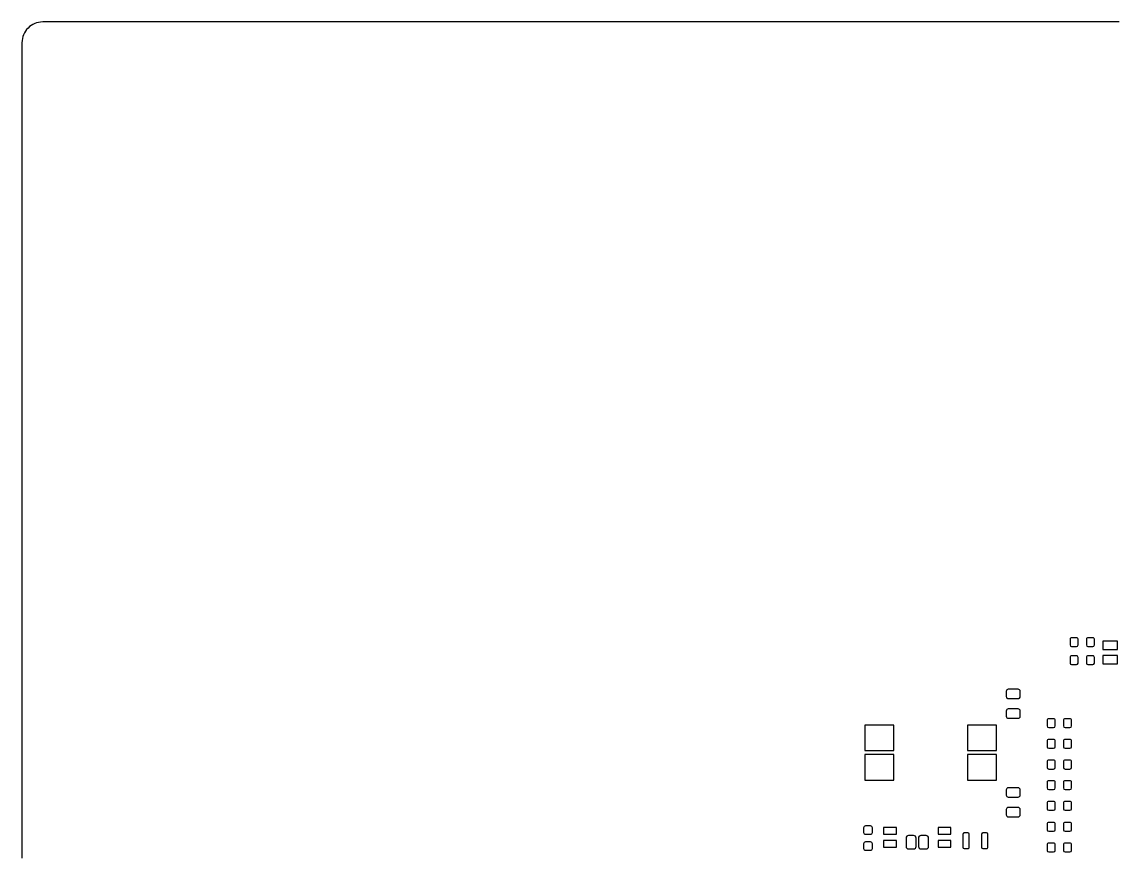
# Model space of a CAD drawing. Extents: x -210 to 210, y -160 to 160.
# Drawn here: x -210 to -104.3, y 80 to 160 of the extents above; entities that cross this region are included whole.
import ezdxf

# ---------------------------------------------------------------- set-up
doc = ezdxf.new("R2010")
doc.units = 0
doc.header["$MEASUREMENT"] = 0
doc.layers.get('0').update_dxf_attribs({"linetype": 'CONTINUOUS'})

msp = doc.modelspace()

# ---------------------------------------------------------------- linework, layer by layer
for points in [[(-104.250605, 160.000996), (-208.000996, 160.000996), (-208.000996, 160.000996, 0.414214), (-210.001016, 158.001006), (-210.001016, 158.001006), (-210.001016, 79.375498)], [(-108.2, 100.475, 0.41559), (-108.35, 100.625), (-108.35, 100.625), (-108.825, 100.625), (-108.825, 100.625, 0.414385), (-108.975, 100.475), (-108.975, 100.475), (-108.975, 99.925), (-108.975, 99.925, 0.412863), (-108.825, 99.775), (-108.825, 99.775), (-108.35, 99.775), (-108.35, 99.775, 0.414023), (-108.2, 99.925), (-108.2, 99.925), (-108.2, 100.475)], [(-106.625, 100.475, 0.41559), (-106.775, 100.625), (-106.775, 100.625), (-107.25, 100.625), (-107.25, 100.625, 0.414385), (-107.4, 100.475), (-107.4, 100.475), (-107.4, 99.925), (-107.4, 99.925, 0.412863), (-107.25, 99.775), (-107.25, 99.775), (-106.775, 99.775), (-106.775, 99.775, 0.414023), (-106.625, 99.925), (-106.625, 99.925), (-106.625, 100.475)], [(-108.2, 98.725, 0.41559), (-108.35, 98.875), (-108.35, 98.875), (-108.825, 98.875), (-108.825, 98.875, 0.414423), (-108.975, 98.725), (-108.975, 98.725), (-108.975, 98.175), (-108.975, 98.175, 0.412845), (-108.825, 98.025), (-108.825, 98.025), (-108.35, 98.025), (-108.35, 98.025, 0.414023), (-108.2, 98.175), (-108.2, 98.175), (-108.2, 98.725)], [(-106.625, 98.725, 0.41559), (-106.775, 98.875), (-106.775, 98.875), (-107.25, 98.875), (-107.25, 98.875, 0.414423), (-107.4, 98.725), (-107.4, 98.725), (-107.4, 98.175), (-107.4, 98.175, 0.412845), (-107.25, 98.025), (-107.25, 98.025), (-106.775, 98.025), (-106.775, 98.025, 0.414023), (-106.625, 98.175), (-106.625, 98.175), (-106.625, 98.725)], [(-113.775, 95.45, 0.414214), (-113.975, 95.65), (-113.975, 95.65), (-114.925, 95.65), (-114.925, 95.65, 0.414214), (-115.125, 95.45), (-115.125, 95.45), (-115.125, 94.95), (-115.125, 94.95, 0.414214), (-114.925, 94.75), (-114.925, 94.75), (-113.975, 94.75), (-113.975, 94.75, 0.414214), (-113.775, 94.95), (-113.775, 94.95), (-113.775, 95.45)], [(-113.775, 93.55, 0.414214), (-113.975, 93.75), (-113.975, 93.75), (-114.925, 93.75), (-114.925, 93.75, 0.414214), (-115.125, 93.55), (-115.125, 93.55), (-115.125, 93.05), (-115.125, 93.05, 0.414214), (-114.925, 92.85), (-114.925, 92.85), (-113.975, 92.85), (-113.975, 92.85, 0.414214), (-113.775, 93.05), (-113.775, 93.05), (-113.775, 93.55)], [(-110.405996, 92.66, 0.41559), (-110.555996, 92.81), (-110.555996, 92.81), (-111.031006, 92.81), (-111.031006, 92.81, 0.414385), (-111.180996, 92.66), (-111.180996, 92.66), (-111.180996, 92.11), (-111.180996, 92.11, 0.412844), (-111.031006, 91.96), (-111.031006, 91.96), (-110.555996, 91.96), (-110.555996, 91.96, 0.414004), (-110.405996, 92.11), (-110.405996, 92.11), (-110.405996, 92.66)], [(-108.831006, 92.66, 0.41559), (-108.980996, 92.81), (-108.980996, 92.81), (-109.456006, 92.81), (-109.456006, 92.81, 0.414385), (-109.605996, 92.66), (-109.605996, 92.66), (-109.605996, 92.11), (-109.605996, 92.11, 0.412844), (-109.456006, 91.96), (-109.456006, 91.96), (-108.980996, 91.96), (-108.980996, 91.96, 0.414004), (-108.831006, 92.11), (-108.831006, 92.11), (-108.831006, 92.66)], [(-110.405996, 90.66, 0.41559), (-110.555996, 90.81), (-110.555996, 90.81), (-111.031006, 90.81), (-111.031006, 90.81, 0.414366), (-111.180996, 90.66), (-111.180996, 90.66), (-111.180996, 90.11), (-111.180996, 90.11, 0.412863), (-111.031006, 89.96), (-111.031006, 89.96), (-110.555996, 89.96), (-110.555996, 89.96, 0.414004), (-110.405996, 90.11), (-110.405996, 90.11), (-110.405996, 90.66)], [(-108.831006, 90.66, 0.41559), (-108.980996, 90.81), (-108.980996, 90.81), (-109.456006, 90.81), (-109.456006, 90.81, 0.414366), (-109.605996, 90.66), (-109.605996, 90.66), (-109.605996, 90.11), (-109.605996, 90.11, 0.412863), (-109.456006, 89.96), (-109.456006, 89.96), (-108.980996, 89.96), (-108.980996, 89.96, 0.414004), (-108.831006, 90.11), (-108.831006, 90.11), (-108.831006, 90.66)], [(-110.405996, 88.66, 0.41559), (-110.555996, 88.81), (-110.555996, 88.81), (-111.031006, 88.81), (-111.031006, 88.81, 0.414385), (-111.180996, 88.66), (-111.180996, 88.66), (-111.180996, 88.11), (-111.180996, 88.11, 0.412844), (-111.031006, 87.96), (-111.031006, 87.96), (-110.555996, 87.96), (-110.555996, 87.96, 0.414004), (-110.405996, 88.11), (-110.405996, 88.11), (-110.405996, 88.66)], [(-108.831006, 88.66, 0.41559), (-108.980996, 88.81), (-108.980996, 88.81), (-109.456006, 88.81), (-109.456006, 88.81, 0.414385), (-109.605996, 88.66), (-109.605996, 88.66), (-109.605996, 88.11), (-109.605996, 88.11, 0.412844), (-109.456006, 87.96), (-109.456006, 87.96), (-108.980996, 87.96), (-108.980996, 87.96, 0.414004), (-108.831006, 88.11), (-108.831006, 88.11), (-108.831006, 88.66)], [(-110.405996, 86.685, 0.41559), (-110.555996, 86.835), (-110.555996, 86.835), (-111.031006, 86.835), (-111.031006, 86.835, 0.414385), (-111.180996, 86.685), (-111.180996, 86.685), (-111.180996, 86.135), (-111.180996, 86.135, 0.412844), (-111.031006, 85.985), (-111.031006, 85.985), (-110.555996, 85.985), (-110.555996, 85.985, 0.414004), (-110.405996, 86.135), (-110.405996, 86.135), (-110.405996, 86.685)], [(-108.831006, 86.685, 0.41559), (-108.980996, 86.835), (-108.980996, 86.835), (-109.456006, 86.835), (-109.456006, 86.835, 0.414385), (-109.605996, 86.685), (-109.605996, 86.685), (-109.605996, 86.135), (-109.605996, 86.135, 0.412844), (-109.456006, 85.985), (-109.456006, 85.985), (-108.980996, 85.985), (-108.980996, 85.985, 0.414004), (-108.831006, 86.135), (-108.831006, 86.135), (-108.831006, 86.685)], [(-113.775, 85.95, 0.414214), (-113.975, 86.15), (-113.975, 86.15), (-114.925, 86.15), (-114.925, 86.15, 0.414214), (-115.125, 85.95), (-115.125, 85.95), (-115.125, 85.45), (-115.125, 85.45, 0.414214), (-114.925, 85.25), (-114.925, 85.25), (-113.975, 85.25), (-113.975, 85.25, 0.414214), (-113.775, 85.45), (-113.775, 85.45), (-113.775, 85.95)], [(-110.405996, 84.685, 0.41559), (-110.555996, 84.835), (-110.555996, 84.835), (-111.031006, 84.835), (-111.031006, 84.835, 0.414385), (-111.180996, 84.685), (-111.180996, 84.685), (-111.180996, 84.135), (-111.180996, 84.135, 0.412844), (-111.031006, 83.985), (-111.031006, 83.985), (-110.555996, 83.985), (-110.555996, 83.985, 0.414004), (-110.405996, 84.135), (-110.405996, 84.135), (-110.405996, 84.685)], [(-108.831006, 84.685, 0.41559), (-108.980996, 84.835), (-108.980996, 84.835), (-109.456006, 84.835), (-109.456006, 84.835, 0.414385), (-109.605996, 84.685), (-109.605996, 84.685), (-109.605996, 84.135), (-109.605996, 84.135, 0.412844), (-109.456006, 83.985), (-109.456006, 83.985), (-108.980996, 83.985), (-108.980996, 83.985, 0.414004), (-108.831006, 84.135), (-108.831006, 84.135), (-108.831006, 84.685)], [(-113.775, 84.05, 0.414214), (-113.975, 84.25), (-113.975, 84.25), (-114.925, 84.25), (-114.925, 84.25, 0.414214), (-115.125, 84.05), (-115.125, 84.05), (-115.125, 83.55), (-115.125, 83.55, 0.414214), (-114.925, 83.35), (-114.925, 83.35), (-113.975, 83.35), (-113.975, 83.35, 0.414214), (-113.775, 83.55), (-113.775, 83.55), (-113.775, 84.05)], [(-110.405996, 82.66, 0.41559), (-110.555996, 82.81), (-110.555996, 82.81), (-111.031006, 82.81), (-111.031006, 82.81, 0.414385), (-111.180996, 82.66), (-111.180996, 82.66), (-111.180996, 82.11), (-111.180996, 82.11, 0.412844), (-111.031006, 81.96), (-111.031006, 81.96), (-110.555996, 81.96), (-110.555996, 81.96, 0.414004), (-110.405996, 82.11), (-110.405996, 82.11), (-110.405996, 82.66)], [(-108.831006, 82.66, 0.41559), (-108.980996, 82.81), (-108.980996, 82.81), (-109.456006, 82.81), (-109.456006, 82.81, 0.414385), (-109.605996, 82.66), (-109.605996, 82.66), (-109.605996, 82.11), (-109.605996, 82.11, 0.412844), (-109.456006, 81.96), (-109.456006, 81.96), (-108.980996, 81.96), (-108.980996, 81.96, 0.414004), (-108.831006, 82.11), (-108.831006, 82.11), (-108.831006, 82.66)], [(-128.025, 82.3, 0.414214), (-128.19999, 82.475), (-128.19999, 82.475), (-128.7, 82.475), (-128.7, 82.475, 0.414214), (-128.875, 82.3), (-128.875, 82.3), (-128.875, 81.85), (-128.875, 81.85, 0.414214), (-128.7, 81.675), (-128.7, 81.675), (-128.19999, 81.675), (-128.19999, 81.675, 0.414214), (-128.025, 81.85), (-128.025, 81.85), (-128.025, 82.3)], [(-124.057002, 81.546001), (-124.542002, 81.546001), (-124.542002, 81.546001), (-124.542002, 81.545005), (-124.542002, 81.545005, 0.414214), (-124.785, 81.302002), (-124.785, 81.302002), (-124.784004, 81.300996), (-124.784004, 81.300996), (-124.784004, 80.512998), (-124.784004, 80.512998, 0.016483), (-124.784004, 80.496997), (-124.784004, 80.496997, 0.414208), (-124.540996, 80.254004), (-124.540996, 80.254004, 0.021711), (-124.52, 80.256001), (-124.52, 80.256001), (-124.078994, 80.256001), (-124.078994, 80.256001, 0.023743), (-124.055996, 80.255), (-124.055996, 80.255, 0.412987), (-123.814004, 80.496997), (-123.814004, 80.496997, 0.016484), (-123.814004, 80.512998), (-123.814004, 80.512998), (-123.814004, 81.302998), (-123.814004, 81.302998, 0.414214), (-124.057002, 81.545005), (-124.057002, 81.545005), (-124.057002, 81.546001)], [(-122.857998, 81.546001), (-123.342998, 81.546001), (-123.342998, 81.546001), (-123.342998, 81.545005), (-123.342998, 81.545005, 0.414214), (-123.585996, 81.302002), (-123.585996, 81.302002), (-123.585, 81.300996), (-123.585, 81.300996), (-123.585, 80.512998), (-123.585, 80.512998, 0.016483), (-123.585, 80.496997), (-123.585, 80.496997, 0.414208), (-123.342002, 80.254004), (-123.342002, 80.254004, 0.021721), (-123.320996, 80.256001), (-123.320996, 80.256001), (-122.88, 80.256001), (-122.88, 80.256001, 0.023753), (-122.856992, 80.255), (-122.856992, 80.255, 0.412987), (-122.615, 80.496997), (-122.615, 80.496997, 0.016483), (-122.615, 80.512998), (-122.615, 80.512998), (-122.615, 81.302998), (-122.615, 81.302998, 0.414214), (-122.857998, 81.545005), (-122.857998, 81.545005), (-122.857998, 81.546001)], [(-118.823994, 81.8), (-119.173994, 81.8), (-119.173994, 81.8), (-119.173994, 81.798999), (-119.173994, 81.798999, 0.416331), (-119.3, 81.674004), (-119.3, 81.674004), (-119.299004, 81.672998), (-119.299004, 81.672998), (-119.299004, 80.436001), (-119.299004, 80.436001, 0.021952), (-119.299004, 80.425), (-119.299004, 80.425, 0.41402), (-119.173994, 80.298999), (-119.173994, 80.298999), (-119.172998, 80.300005), (-119.172998, 80.300005), (-118.825, 80.300005), (-118.825, 80.300005), (-118.823994, 80.298999), (-118.823994, 80.298999, 0.414418), (-118.697998, 80.425), (-118.697998, 80.425, 0.021991), (-118.699004, 80.436001), (-118.699004, 80.436001), (-118.699004, 81.675), (-118.699004, 81.675, 0.414455), (-118.823994, 81.798999), (-118.823994, 81.798999), (-118.823994, 81.8)], [(-117.025, 81.8), (-117.375, 81.8), (-117.375, 81.8), (-117.375, 81.798999), (-117.375, 81.798999, 0.416308), (-117.500996, 81.674004), (-117.500996, 81.674004), (-117.5, 81.672998), (-117.5, 81.672998), (-117.5, 80.436001), (-117.5, 80.436001, 0.021952), (-117.5, 80.425), (-117.5, 80.425, 0.413997), (-117.375, 80.298999), (-117.375, 80.298999), (-117.374004, 80.300005), (-117.374004, 80.300005), (-117.026006, 80.300005), (-117.026006, 80.300005), (-117.025, 80.298999), (-117.025, 80.298999, 0.414214), (-116.898994, 80.425), (-116.898994, 80.425, 0.021973), (-116.9, 80.436001), (-116.9, 80.436001), (-116.9, 81.675), (-116.9, 81.675, 0.414236), (-117.025, 81.798999), (-117.025, 81.798999), (-117.025, 81.8)], [(-128.025, 80.750005, 0.414214), (-128.19999, 80.925005), (-128.19999, 80.925005), (-128.7, 80.925005), (-128.7, 80.925005, 0.414214), (-128.875, 80.750005), (-128.875, 80.750005), (-128.875, 80.300005), (-128.875, 80.300005, 0.414214), (-128.7, 80.124995), (-128.7, 80.124995), (-128.19999, 80.124995), (-128.19999, 80.124995, 0.414214), (-128.025, 80.300005), (-128.025, 80.300005), (-128.025, 80.750005)], [(-110.405996, 80.66, 0.41559), (-110.555996, 80.810005), (-110.555996, 80.810005), (-111.031006, 80.810005), (-111.031006, 80.810005, 0.414395), (-111.180996, 80.66), (-111.180996, 80.66), (-111.180996, 80.11), (-111.180996, 80.11, 0.412854), (-111.031006, 79.960005), (-111.031006, 79.960005), (-110.555996, 79.960005), (-110.555996, 79.960005, 0.413985), (-110.405996, 80.11), (-110.405996, 80.11), (-110.405996, 80.66)], [(-108.831006, 80.66, 0.41559), (-108.980996, 80.810005), (-108.980996, 80.810005), (-109.456006, 80.810005), (-109.456006, 80.810005, 0.414395), (-109.605996, 80.66), (-109.605996, 80.66), (-109.605996, 80.11), (-109.605996, 80.11, 0.412854), (-109.456006, 79.960005), (-109.456006, 79.960005), (-108.980996, 79.960005), (-108.980996, 79.960005, 0.413985), (-108.831006, 80.11), (-108.831006, 80.11), (-108.831006, 80.66)]]:
    msp.add_lwpolyline(points, format="xyb")
for points in [[(-104.4, 100.3), (-105.8, 100.3), (-105.8, 100.3), (-105.8, 99.5), (-105.8, 99.5), (-104.4, 99.5), (-104.4, 99.5), (-104.4, 100.3)], [(-104.4, 98.9), (-105.8, 98.9), (-105.8, 98.9), (-105.8, 98.1), (-105.8, 98.1), (-104.4, 98.1), (-104.4, 98.1), (-104.4, 98.9)], [(-125.94999, 92.2), (-128.75, 92.2), (-128.75, 92.2), (-128.75, 89.75), (-128.75, 89.75), (-125.94999, 89.75), (-125.94999, 89.75), (-125.94999, 92.2)], [(-116.05, 92.2), (-118.85, 92.2), (-118.85, 92.2), (-118.85, 89.75), (-118.85, 89.75), (-116.05, 89.75), (-116.05, 89.75), (-116.05, 92.2)], [(-125.94999, 89.35), (-128.75, 89.35), (-128.75, 89.35), (-128.75, 86.9), (-128.75, 86.9), (-125.94999, 86.9), (-125.94999, 86.9), (-125.94999, 89.35)], [(-116.05, 89.35), (-118.85, 89.35), (-118.85, 89.35), (-118.85, 86.9), (-118.85, 86.9), (-116.05, 86.9), (-116.05, 86.9), (-116.05, 89.35)], [(-125.7, 82.33), (-126.95, 82.33), (-126.95, 82.33), (-126.95, 81.68), (-126.95, 81.68), (-125.7, 81.68), (-125.7, 81.68), (-125.7, 82.33)], [(-120.45, 82.33), (-121.7, 82.33), (-121.7, 82.33), (-121.7, 81.68), (-121.7, 81.68), (-120.45, 81.68), (-120.45, 81.68), (-120.45, 82.33)], [(-125.7, 81.06), (-126.95, 81.06), (-126.95, 81.06), (-126.95, 80.409995), (-126.95, 80.409995), (-125.7, 80.409995), (-125.7, 80.409995), (-125.7, 81.06)], [(-120.45, 81.06), (-121.7, 81.06), (-121.7, 81.06), (-121.7, 80.409995), (-121.7, 80.409995), (-120.45, 80.409995), (-120.45, 80.409995), (-120.45, 81.06)]]:
    msp.add_lwpolyline(points)

doc.saveas('drawing.dxf')
